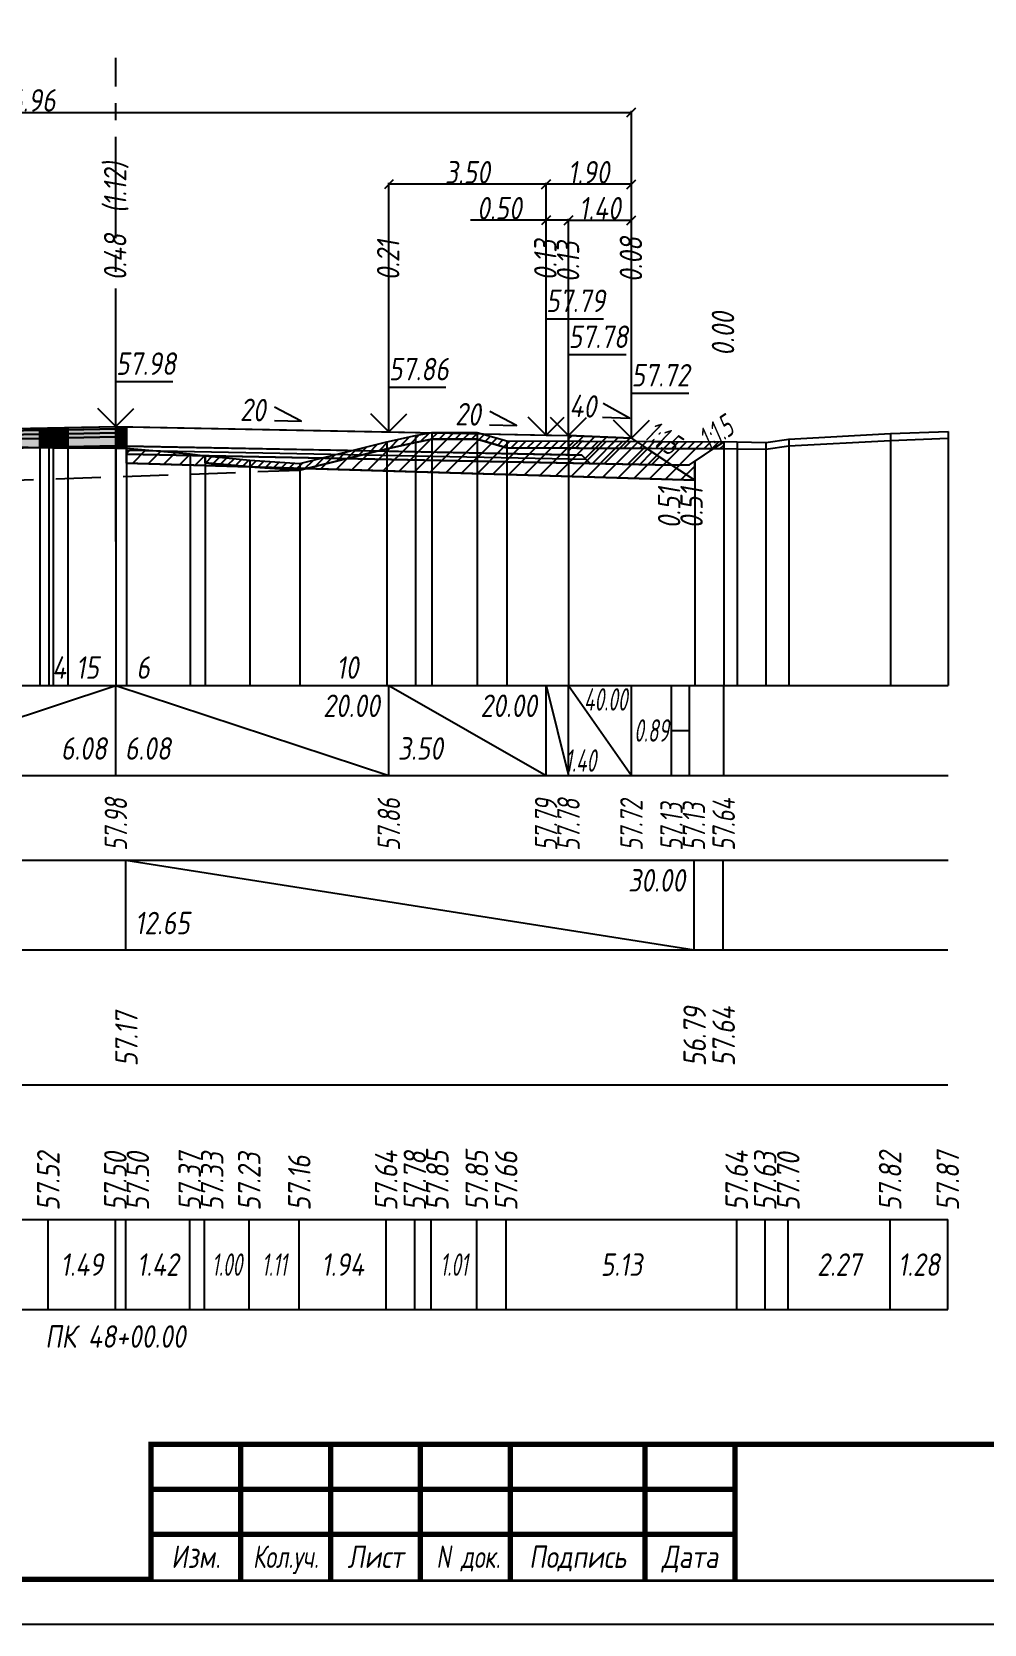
# Model space of a CAD drawing. Extents: x -717 to 1451, y -133302 to 233.
# Drawn here: x 186.7 to 292.7, y -75893.4 to -75716.3 of the extents above; entities that cross this region are included whole.
import ezdxf
from ezdxf.enums import TextEntityAlignment as Align

# ---------------------------------------------------------------- set-up
doc = ezdxf.new("R2010")
doc.units = 0
doc.linetypes.add('осевая2', pattern=[1.125, 0.75, -0.125, 0.125, -0.125])
doc.linetypes.add('штриховая', pattern=[0.75, 0.5, -0.25])
for name, color, linetype in [('Зарамочное оформление', 7, 'Continuous'), ('Интерполированный поперечник', 2, 'Continuous'), ('Код_510', 7, 'Continuous'), ('Код_514', 1, 'Continuous'), ('Код_516', 1, 'Continuous'), ('Контур_0', 7, 'Continuous'), ('Контур_2521', 7, 'Continuous'), ('Контур_2564', 7, 'Continuous'), ('Контур_2660', 7, 'Continuous'), ('Контур_2665', 7, 'Continuous'), ('Контур_400', 7, 'Continuous'), ('Контур_508', 7, 'Continuous'), ('Контур_512', 7, 'Continuous'), ('Контур_513', 7, 'Continuous'), ('Красный поперечник', 1, 'Continuous'), ('Объём_2501', 7, 'Continuous'), ('Объём_2564', 7, 'Continuous'), ('Объём_2650', 7, 'Continuous'), ('Объём_2660', 7, 'Continuous'), ('Объём_2661', 7, 'Continuous'), ('Объём_2662', 7, 'Continuous'), ('Объём_2663', 7, 'Continuous'), ('Объём_2664', 7, 'Continuous'), ('Объём_2665', 7, 'Continuous'), ('Объём_2666', 7, 'Continuous'), ('Объём_2753', 7, 'Continuous'), ('Ось', 1, 'осевая2'), ('Откосы', 7, 'Continuous'), ('Отметки покрытия', 7, 'Continuous'), ('Подписи поперечников', 7, 'Continuous'), ('Рабочие отметки', 7, 'Continuous'), ('Рабочие отметки доп.', 7, 'Continuous'), ('Слои выравнивания', 7, 'Continuous'), ('Таблица', 7, 'Continuous'), ('Уклоны проезжей части', 7, 'Continuous'), ('Черный поперечник', 3, 'Continuous')]:
    doc.layers.add(name, color=color, linetype=linetype)
for name, color, linetype, true_color in [('Контур_2540', 2, 'Continuous', 0xffff00), ('Контур_2560', 2, 'Continuous', 0xffff00), ('Контур_2561', 7, 'Continuous', 0xff8040), ('Контур_2562', 3, 'Continuous', 0x00ff00), ('Контур_2563', 7, 'Continuous', 0xff8000), ('Контур_2570', 7, 'Continuous', 0x80ff00), ('Контур_2725', 7, 'Continuous', 0x323232), ('Контур_2736', 4, 'Continuous', 0x00ffff), ('Контур_2760', 7, 'Continuous', 0x323232), ('Контур_2761', 7, 'Continuous', 0x323232), ('Контур_2762', 7, 'Continuous', 0x323232), ('Контур_2763', 7, 'Continuous', 0x323232), ('Контур_2764', 7, 'Continuous', 0x323232), ('Контур_2765', 7, 'Continuous', 0x323232), ('Контур_402', 7, 'Continuous', 0xff6464), ('Контур_703', 4, 'Continuous', 0x00ffff), ('Контур_707', 4, 'Continuous', 0x00ffff), ('Контур_720', 131, 'Continuous', 0xaaffff), ('Объём_2500', 7, 'Continuous', 0xc0c0c0), ('Объём_2520', 7, 'Continuous', 0x80ffff), ('Объём_2540', 2, 'Continuous', 0xffff00), ('Объём_2560', 2, 'Continuous', 0xffff00), ('Объём_2561', 7, 'Continuous', 0xff8040), ('Объём_2562', 3, 'Continuous', 0x00ff00), ('Объём_2563', 7, 'Continuous', 0xff8000), ('Объём_2570', 7, 'Continuous', 0x80ff00), ('Объём_2600', 7, 'Continuous', 0x808000), ('Объём_2746', 2, 'Continuous', 0xffff00)]:
    doc.layers.add(name, color=color, linetype=linetype, true_color=true_color)
doc.styles.get("Standard").update_dxf_attribs({"font": 'txt', "height": 2.5})
doc.styles.add('М', font='romand.shx', dxfattribs={"width": 0.8, "oblique": 10, "height": 2.5})
doc.dimstyles.get("Standard").update_dxf_attribs({"dimtxt": 0.18, "dimasz": 0.18, "dimexe": 0.18, "dimexo": 0.0625, "dimgap": 0.09, "dimtad": 0, "dimtih": 1, "dimtoh": 1, "dimdec": 4, "dimzin": 0, "dimdsep": 46, "dimtxsty": 'Standard', "dimcen": 0.09, "dimadec": 0, "dimazin": 0, "dimtfac": 1, "dimtdec": 4, "dimtofl": 0, "dimtmove": 0, "dimatfit": 3, "dimfxl": 1, "dimtolj": 1, "dimtzin": 0, "dimarcsym": 0})

# ---------------------------------------------------------------- blocks, each defined once
blk = doc.blocks.new('_Oblique')
at = {"color": 0, "linetype": 'ByBlock', "lineweight": -2}
blk.add_line((-0.5, -0.5), (0.5, 0.5), dxfattribs=at)
blk = doc.blocks.new('*D3108')
at = {"color": 0, "lineweight": -2, "transparency": 16777216}
for p, q in [((246.43, -75761.19), (246.43, -75737.06)), ((246.43, -75737.24), (253.43, -75737.24)), ((253.43, -75761.47), (253.43, -75737.06))]:
    blk.add_line(p, q, dxfattribs=at)
at = {"layer": 'Defpoints', "color": 0, "transparency": 16777216}
for p in [(253.43, -75737.24), (246.43, -75761.25), (253.43, -75761.53)]:
    blk.add_point(p, dxfattribs=at)
at = {"color": 0, "lineweight": -2, "transparency": 16777216, "rotation": 180}
blk.add_blockref('_Oblique', (246.43, -75737.24), dxfattribs=at)
at = {"color": 0, "lineweight": -2, "transparency": 16777216}
blk.add_blockref('_Oblique', (253.43, -75737.24), dxfattribs=at)
at = {"color": 0, "transparency": 16777216, "insert": (249.93, -75735.9), "char_height": 2.5, "width": 0.69, "attachment_point": 5, "style": 'М'}
blk.add_mtext('\\A1;1.40', dxfattribs=at)
blk = doc.blocks.new('*D3110')
at = {"color": 0, "lineweight": -2, "transparency": 16777216}
for p, q in [((243.93, -75737.24), (235.52, -75737.24)), ((243.93, -75761.14), (243.93, -75737.06)), ((246.43, -75737.24), (243.93, -75737.24)), ((246.43, -75761.19), (246.43, -75737.06))]:
    blk.add_line(p, q, dxfattribs=at)
at = {"layer": 'Defpoints', "color": 0, "transparency": 16777216}
for p in [(246.43, -75737.24), (243.93, -75761.2), (246.43, -75761.25)]:
    blk.add_point(p, dxfattribs=at)
at = {"color": 0, "lineweight": -2, "transparency": 16777216, "rotation": 180}
blk.add_blockref('_Oblique', (243.93, -75737.24), dxfattribs=at)
at = {"color": 0, "lineweight": -2, "transparency": 16777216}
blk.add_blockref('_Oblique', (246.43, -75737.24), dxfattribs=at)
at = {"color": 0, "transparency": 16777216, "insert": (238.74, -75735.9), "char_height": 2.5, "width": 0.72, "attachment_point": 5, "style": 'М'}
blk.add_mtext('\\A1;0.50', dxfattribs=at)
blk = doc.blocks.new('*D3112')
at = {"color": 0, "lineweight": -2, "transparency": 16777216}
for p, q in [((226.43, -75760.79), (226.43, -75733.06)), ((243.93, -75733.24), (226.43, -75733.24)), ((243.93, -75761.14), (243.93, -75733.06))]:
    blk.add_line(p, q, dxfattribs=at)
at = {"layer": 'Defpoints', "color": 0, "transparency": 16777216}
for p in [(226.43, -75733.24), (226.43, -75760.85), (243.93, -75761.2)]:
    blk.add_point(p, dxfattribs=at)
at = {"color": 0, "lineweight": -2, "transparency": 16777216, "rotation": 180}
blk.add_blockref('_Oblique', (226.43, -75733.24), dxfattribs=at)
at = {"color": 0, "lineweight": -2, "transparency": 16777216}
blk.add_blockref('_Oblique', (243.93, -75733.24), dxfattribs=at)
at = {"color": 0, "transparency": 16777216, "insert": (235.18, -75731.9), "char_height": 2.5, "width": 0.75, "attachment_point": 5, "style": 'М'}
blk.add_mtext('\\A1;3.50', dxfattribs=at)
blk = doc.blocks.new('*D3113')
at = {"color": 0, "lineweight": -2, "transparency": 16777216}
for p, q in [((243.93, -75761.14), (243.93, -75733.06)), ((253.43, -75733.24), (243.93, -75733.24)), ((253.43, -75761.47), (253.43, -75733.06))]:
    blk.add_line(p, q, dxfattribs=at)
at = {"layer": 'Defpoints', "color": 0, "transparency": 16777216}
for p in [(243.93, -75733.24), (243.93, -75761.2), (253.43, -75761.53)]:
    blk.add_point(p, dxfattribs=at)
at = {"color": 0, "lineweight": -2, "transparency": 16777216, "rotation": 180}
blk.add_blockref('_Oblique', (243.93, -75733.24), dxfattribs=at)
at = {"color": 0, "lineweight": -2, "transparency": 16777216}
blk.add_blockref('_Oblique', (253.43, -75733.24), dxfattribs=at)
at = {"color": 0, "transparency": 16777216, "insert": (248.68, -75731.9), "char_height": 2.5, "width": 0.69, "attachment_point": 5, "style": 'М'}
blk.add_mtext('\\A1;1.90', dxfattribs=at)
blk = doc.blocks.new('*D3115')
at = {"color": 0, "lineweight": -2, "transparency": 16777216}
for p, q in [((118.65, -75761.87), (118.65, -75725.06)), ((118.65, -75725.24), (253.43, -75725.24)), ((253.43, -75761.47), (253.43, -75725.06))]:
    blk.add_line(p, q, dxfattribs=at)
at = {"layer": 'Defpoints', "color": 0, "transparency": 16777216}
for p in [(253.43, -75725.24), (253.43, -75761.53), (118.65, -75761.93)]:
    blk.add_point(p, dxfattribs=at)
at = {"color": 0, "lineweight": -2, "transparency": 16777216, "rotation": 180}
blk.add_blockref('_Oblique', (118.65, -75725.24), dxfattribs=at)
at = {"color": 0, "lineweight": -2, "transparency": 16777216}
blk.add_blockref('_Oblique', (253.43, -75725.24), dxfattribs=at)
at = {"color": 0, "transparency": 16777216, "insert": (186.04, -75723.9), "char_height": 2.5, "width": 0.96, "attachment_point": 5, "style": 'М'}
blk.add_mtext('\\A1;26.96', dxfattribs=at)
blk = doc.blocks.new('Штамп')
at = {"linetype": 'Continuous'}
blk.add_wipeout([(199.95, -411.25), (384.95, -411.25), (384.95, -426.25), (199.95, -426.25)], dxfattribs=at).dxf.layer = 'Зарамочное оформление'
at = {"layer": 'Зарамочное оформление', "linetype": 'Continuous', "lineweight": -3, "const_width": 0.6, "flags": 128}
for points in [[(199.95, -426.25), (199.95, -411.25), (384.95, -411.25)], [(209.95, -411.25), (209.95, -426.25)], [(219.95, -411.25), (219.95, -426.25)], [(229.95, -411.25), (229.95, -426.25)], [(239.95, -411.25), (239.95, -426.25)], [(254.95, -411.25), (254.95, -426.25)], [(264.95, -411.25), (264.95, -426.25)], [(199.95, -416.25), (264.95, -416.25)], [(199.95, -421.25), (264.95, -421.25)]]:
    blk.add_lwpolyline(points, dxfattribs=at)
at = {"layer": 'Зарамочное оформление', "linetype": 'Continuous', "style": 'М', "oblique": 10}
for s, width, p in [('Изм.', 0.8, (204.95, -423.75)), ('Кол.уч.', 0.7, (214.95, -423.75)), ('Лист', 0.8, (224.95, -423.75)), ('N док.', 0.7, (235.28, -423.75)), ('Подпись', 0.8, (247.45, -423.75)), ('Дата', 0.8, (259.95, -423.75))]:
    blk.add_text(s, height=2.5, dxfattribs=dict(at, width=width)).set_placement(p, align=Align.MIDDLE_CENTER)
blk = doc.blocks.new('шифр')
blk.add_blockref('Штамп', (0, -75522))

msp = doc.modelspace()

# ---------------------------------------------------------------- hatches: boundary and pattern name
at = {"transparency": 33554681}
h = msp.add_hatch(dxfattribs=at)
h.set_pattern_fill('ANGLE', color=256)
h.set_pattern_definition([(0, (0, 0), (0, 6.985), [5.08, -1.905]), (90, (0, 0), (-6.985, 4e-16), [5.08, -1.905])])
h.paths.add_polyline_path([(217.21, -75764.866), (216.516, -75765.037), (210.95, -75764.674)])
at = {"layer": 'Объём_2563'}
h = msp.add_hatch(dxfattribs=at)
h.set_pattern_fill('ANSI31', color=256, scale=0.3)
h.paths.add_polyline_path([(247.932, -75763.369), (246.432, -75763.339), (246.432, -75761.189), (253.432, -75761.469), (257.932, -75764.469), (248.851, -75764.287)])
at = {"layer": 'Объём_2570'}
h = msp.add_hatch(dxfattribs=at)
h.set_pattern_fill('ANSI31', color=256, scale=0.2)
h.paths.add_polyline_path([(263.706, -75762.649), (239.548, -75762.543), (236.271, -75761.6), (231.206, -75761.584), (229.381, -75761.949), (226.192, -75762.652), (216.516, -75765.037), (210.95, -75764.674), (205.972, -75764.206), (205.972, -75763.456), (210.95, -75763.924), (216.516, -75764.287), (226.192, -75761.902), (229.381, -75761.199), (231.206, -75760.834), (236.271, -75760.85), (239.548, -75761.793), (263.706, -75761.899)])
at = {"layer": 'Объём_2600'}
h = msp.add_hatch(dxfattribs=at)
h.set_pattern_fill('ANSI31', color=6, scale=0.4)
h.paths.add_polyline_path([(260.475, -75764.053), (260.475, -75766.164), (217.211, -75764.865), (226.192, -75762.652), (229.381, -75761.949), (231.206, -75761.584), (236.271, -75761.6), (239.548, -75762.543), (262.589, -75762.644)])
h = msp.add_hatch(dxfattribs=at)
h.set_pattern_fill('ANSI31', color=6, scale=0.4)
h.paths.add_polyline_path([(197.218, -75764.266), (197.218, -75762.603), (204.321, -75763.226), (205.972, -75763.456), (205.972, -75764.206), (210.95, -75764.674)])
h = msp.add_hatch(dxfattribs=at)
h.set_pattern_fill('HONEY', color=5, scale=0.3)
h.paths.add_polyline_path([(262.589, -75762.644), (263.706, -75761.899), (263.706, -75762.649)])
h = msp.add_hatch(dxfattribs=at)
h.set_pattern_fill('HONEY', color=5, scale=0.3)
h.paths.add_polyline_path([(217.21, -75764.866), (216.516, -75765.037), (210.95, -75764.674)])
at = {"layer": 'Слои выравнивания'}
for color, points in [(2, [(136.969, -75761.362), (148.154, -75761.139), (165.501, -75760.792), (165.654, -75760.789), (187.572, -75760.35), (187.572, -75760.6), (165.654, -75761.039), (165.501, -75761.042), (148.154, -75761.389), (136.969, -75761.612)]), (3, [(136.969, -75761.612), (148.154, -75761.389), (165.501, -75761.042), (165.654, -75761.039), (187.572, -75760.6), (187.572, -75761.05), (165.654, -75761.489), (165.501, -75761.492), (148.154, -75761.839), (136.969, -75762.062)]), (4, [(136.969, -75762.062), (148.154, -75761.839), (165.501, -75761.492), (165.654, -75761.489), (187.572, -75761.05), (187.572, -75761.5), (165.654, -75761.939), (165.501, -75761.942), (148.154, -75762.289), (136.969, -75762.512)]), (5, [(136.969, -75762.512), (148.154, -75762.289), (165.501, -75761.942), (165.654, -75761.939), (187.572, -75761.5), (187.572, -75762.5), (165.654, -75762.939), (165.501, -75762.942), (148.154, -75763.289), (136.969, -75763.512)]), (2, [(187.572, -75760.35), (188.573, -75760.33), (189.047, -75760.321), (189.047, -75760.571), (188.573, -75760.58), (187.572, -75760.6)]), (3, [(187.572, -75760.6), (188.573, -75760.58), (189.047, -75760.571), (189.047, -75761.021), (188.573, -75761.03), (187.572, -75761.05)]), (4, [(187.572, -75761.05), (188.573, -75761.03), (189.047, -75761.021), (189.047, -75761.471), (188.573, -75761.48), (187.572, -75761.5)]), (5, [(187.572, -75761.5), (188.573, -75761.48), (189.047, -75761.471), (189.047, -75762.471), (188.573, -75762.48), (187.572, -75762.5)]), (2, [(189.047, -75760.321), (190.711, -75760.287), (190.711, -75760.537), (189.047, -75760.571)]), (3, [(189.047, -75760.571), (190.711, -75760.537), (190.711, -75760.987), (189.047, -75761.021)]), (4, [(189.047, -75761.021), (190.711, -75760.987), (190.711, -75761.437), (189.047, -75761.471)]), (5, [(189.047, -75761.471), (190.711, -75761.437), (190.711, -75762.437), (189.047, -75762.471)]), (2, [(190.711, -75760.287), (196.043, -75760.181), (196.043, -75760.431), (190.711, -75760.537)]), (3, [(190.711, -75760.537), (196.043, -75760.431), (196.043, -75760.881), (190.711, -75760.987)]), (4, [(190.711, -75760.987), (196.043, -75760.881), (196.043, -75761.331), (190.711, -75761.437)]), (5, [(190.711, -75761.437), (196.043, -75761.331), (196.043, -75762.331), (190.711, -75762.437)]), (2, [(196.043, -75760.181), (197.218, -75760.204), (197.218, -75760.454), (196.043, -75760.431)]), (3, [(196.043, -75760.431), (197.218, -75760.454), (197.218, -75760.904), (196.043, -75760.881)]), (4, [(196.043, -75760.881), (197.218, -75760.904), (197.218, -75761.354), (196.043, -75761.331)]), (5, [(196.043, -75761.331), (197.218, -75761.354), (197.218, -75762.354), (196.043, -75762.331)]), (7, [(187.572, -75762.5), (188.573, -75762.48), (189.047, -75762.471), (189.047, -75762.521), (188.573, -75762.53), (187.572, -75762.55)]), (7, [(189.047, -75762.471), (190.711, -75762.437), (190.711, -75762.487), (189.047, -75762.521)]), (6, [(189.047, -75762.521), (190.711, -75762.487), (190.711, -75762.537), (189.047, -75762.571)]), (7, [(190.711, -75762.437), (196.043, -75762.331), (196.043, -75762.381), (190.711, -75762.487)]), (6, [(190.711, -75762.487), (196.043, -75762.381), (196.043, -75762.591), (190.711, -75762.537)]), (7, [(196.043, -75762.331), (197.218, -75762.354), (197.218, -75762.404), (196.043, -75762.381)]), (6, [(196.043, -75762.381), (197.218, -75762.404), (197.218, -75762.603), (196.043, -75762.591)])]:
    msp.add_hatch(color=color, dxfattribs=at).paths.add_polyline_path(points)

# ---------------------------------------------------------------- linework, layer by layer
at = {"flags": 128}
msp.add_lwpolyline([(-30.054, -75893.421), (389.946, -75893.421), (389.946, -75596.421), (-30.054, -75596.421)], close=True, dxfattribs=at)
at = {"const_width": 0.6, "flags": 128}
msp.add_lwpolyline([(-10.054, -75888.421), (384.946, -75888.421), (384.946, -75601.421), (-10.054, -75601.421)], close=True, dxfattribs=at)
at = {"layer": 'Код_510'}
for p, q in [((188.519, -75858.421), (188.519, -75848.421)), ((195.989, -75858.421), (195.989, -75848.421)), ((197.164, -75858.421), (197.164, -75848.421)), ((204.267, -75858.421), (204.267, -75848.421)), ((205.918, -75858.421), (205.918, -75848.421)), ((210.896, -75858.421), (210.896, -75848.421)), ((216.462, -75858.421), (216.462, -75848.421)), ((226.137, -75858.421), (226.137, -75848.421)), ((229.326, -75858.421), (229.326, -75848.421)), ((231.151, -75858.421), (231.151, -75848.421)), ((236.217, -75858.421), (236.217, -75848.421)), ((239.494, -75858.421), (239.494, -75848.421)), ((265.152, -75858.421), (265.152, -75848.421)), ((268.328, -75858.421), (268.328, -75848.421)), ((270.896, -75858.421), (270.896, -75848.421)), ((282.228, -75858.421), (282.228, -75848.421)), ((288.652, -75858.421), (288.652, -75848.421))]:
    msp.add_line(p, q, dxfattribs=at)
at = {"layer": 'Код_514'}
for p, q in [((165.654, -75799), (196.043, -75789)), ((196.043, -75799), (196.043, -75789)), ((196.043, -75789), (226.432, -75799)), ((226.432, -75799), (226.432, -75789)), ((226.432, -75789), (243.932, -75799)), ((243.932, -75799), (243.932, -75789)), ((243.932, -75789), (246.432, -75799)), ((246.432, -75799), (246.432, -75789)), ((246.432, -75789), (253.432, -75799)), ((253.432, -75799), (253.432, -75789)), ((257.892, -75799), (257.892, -75789)), ((259.892, -75799), (259.892, -75789)), ((263.706, -75799), (263.706, -75789)), ((257.892, -75794), (259.892, -75794))]:
    msp.add_line(p, q, dxfattribs=at)
at = {"layer": 'Код_516'}
for p, q in [((197.164, -75818.421), (197.164, -75808.421)), ((197.164, -75808.421), (260.421, -75818.421)), ((260.421, -75818.421), (260.421, -75808.421)), ((260.421, -75818.421), (260.421, -75808.421)), ((263.652, -75818.421), (263.652, -75808.421))]:
    msp.add_line(p, q, dxfattribs=at)
at = {"layer": 'Контур_0', "color": 18, "true_color": 0x000000, "flags": 128}
for points in [[(197.218, -75760.204), (246.432, -75761.189), (246.432, -75763.339), (197.218, -75762.354), (197.218, -75760.204), (197.218, -75760.204)], [(226.432, -75762.939), (247.932, -75763.369), (248.851, -75764.287), (197.218, -75763.254), (197.218, -75762.354), (226.432, -75762.939), (226.432, -75762.939)], [(246.432, -75763.339), (247.932, -75763.369), (248.851, -75764.287), (257.932, -75764.469)]]:
    msp.add_lwpolyline(points, dxfattribs=at)
at = {"layer": 'Контур_2521', "color": 18, "true_color": 0x000000, "flags": 128}
msp.add_lwpolyline([(197.218, -75762.804), (248.392, -75763.828)], dxfattribs=at)
at = {"layer": 'Контур_2540', "flags": 128}
msp.add_lwpolyline([(197.218, -75763.254), (257.932, -75764.469), (260.475, -75766.164), (197.218, -75764.266), (197.218, -75763.254), (197.218, -75763.254)], dxfattribs=at)
at = {"layer": 'Контур_2560', "flags": 128}
msp.add_lwpolyline([(246.432, -75761.189), (253.432, -75761.469), (253.432, -75761.469), (253.432, -75761.469)], dxfattribs=at)
at = {"layer": 'Контур_2561', "flags": 128}
msp.add_lwpolyline([(246.432, -75761.189), (246.432, -75761.189), (253.432, -75761.469), (253.432, -75761.469), (246.432, -75761.189)], dxfattribs=at)
at = {"layer": 'Контур_2562', "flags": 128}
msp.add_lwpolyline([(253.432, -75761.469), (253.432, -75761.469), (253.432, -75761.469), (253.432, -75761.469), (253.432, -75761.469)], dxfattribs=at)
at = {"layer": 'Контур_2563', "flags": 128}
msp.add_lwpolyline([(247.932, -75763.369), (246.432, -75763.339), (246.432, -75761.189), (253.432, -75761.469), (257.932, -75764.469), (248.851, -75764.287), (247.932, -75763.369), (247.932, -75763.369)], dxfattribs=at)
at = {"layer": 'Контур_2564', "flags": 128}
msp.add_lwpolyline([(246.432, -75761.189), (253.432, -75761.469)], dxfattribs=at)
at = {"layer": 'Контур_2570', "flags": 128}
msp.add_lwpolyline([(107.163, -75764.635), (111.875, -75764.329), (114.605, -75764.434), (127.875, -75763.945), (165.501, -75762.154), (188.573, -75762.516), (196.043, -75762.591), (197.218, -75762.603), (204.321, -75763.226), (205.972, -75763.456), (205.972, -75764.206), (210.95, -75764.674), (216.516, -75765.037), (226.192, -75762.652), (229.381, -75761.949), (231.206, -75761.584), (236.271, -75761.6), (239.548, -75762.543), (265.207, -75762.655), (268.383, -75762.708), (270.95, -75762.325), (282.283, -75761.727), (288.706, -75761.477)], dxfattribs=at)
at = {"layer": 'Контур_2660', "flags": 128}
msp.add_lwpolyline([(197.218, -75764.266), (260.475, -75766.164)], dxfattribs=at)
at = {"layer": 'Контур_2665', "flags": 128}
msp.add_lwpolyline([(253.432, -75761.469), (253.432, -75761.469)], dxfattribs=at)
at = {"layer": 'Контур_2725', "flags": 128}
msp.add_lwpolyline([(125.654, -75764.027), (127.875, -75763.945), (128.154, -75763.932), (133.348, -75763.685), (135.158, -75763.648), (135.158, -75763.598), (136.969, -75763.562), (136.969, -75763.512), (148.154, -75763.289), (165.501, -75762.942), (165.654, -75762.939), (187.572, -75762.5), (187.572, -75762.55), (188.573, -75762.53), (189.047, -75762.521), (189.047, -75762.571), (190.711, -75762.537), (196.043, -75762.591), (197.218, -75762.603)], dxfattribs=at)
at = {"layer": 'Контур_2736', "flags": 128}
msp.add_lwpolyline([(253.432, -75761.469), (253.432, -75761.469)], dxfattribs=at)
at = {"layer": 'Контур_2760', "flags": 128}
msp.add_lwpolyline([(125.654, -75761.589), (127.875, -75761.544), (128.154, -75761.539), (133.348, -75761.435), (135.158, -75761.398), (136.969, -75761.362), (148.154, -75761.139), (165.501, -75760.792), (165.654, -75760.789), (187.572, -75760.35), (188.573, -75760.33), (189.047, -75760.321), (190.711, -75760.287), (196.043, -75760.181), (197.218, -75760.204)], dxfattribs=at)
at = {"layer": 'Контур_2761', "flags": 128}
msp.add_lwpolyline([(125.654, -75761.839), (127.875, -75761.794), (128.154, -75761.789), (133.348, -75761.685), (135.158, -75761.648), (136.969, -75761.612), (148.154, -75761.389), (165.501, -75761.042), (165.654, -75761.039), (187.572, -75760.6), (188.573, -75760.58), (189.047, -75760.571), (190.711, -75760.537), (196.043, -75760.431), (197.218, -75760.454)], dxfattribs=at)
at = {"layer": 'Контур_2762', "flags": 128}
msp.add_lwpolyline([(125.654, -75762.289), (127.875, -75762.244), (128.154, -75762.239), (133.348, -75762.135), (135.158, -75762.098), (136.969, -75762.062), (148.154, -75761.839), (165.501, -75761.492), (165.654, -75761.489), (187.572, -75761.05), (188.573, -75761.03), (189.047, -75761.021), (190.711, -75760.987), (196.043, -75760.881), (197.218, -75760.904)], dxfattribs=at)
at = {"layer": 'Контур_2763', "flags": 128}
msp.add_lwpolyline([(125.654, -75762.739), (127.875, -75762.694), (128.154, -75762.689), (133.348, -75762.585), (135.158, -75762.548), (136.969, -75762.512), (148.154, -75762.289), (165.501, -75761.942), (165.654, -75761.939), (187.572, -75761.5), (188.573, -75761.48), (189.047, -75761.471), (190.711, -75761.437), (196.043, -75761.331), (197.218, -75761.354)], dxfattribs=at)
at = {"layer": 'Контур_2764', "flags": 128}
msp.add_lwpolyline([(187.572, -75762.5), (188.573, -75762.48), (189.047, -75762.471), (190.711, -75762.437), (196.043, -75762.331), (197.218, -75762.354)], dxfattribs=at)
at = {"layer": 'Контур_2765', "flags": 128}
msp.add_lwpolyline([(189.047, -75762.521), (190.711, -75762.487), (196.043, -75762.381), (197.218, -75762.404)], dxfattribs=at)
at = {"layer": 'Контур_400', "flags": 128}
for points in [[(125.654, -75761.589), (128.154, -75761.539), (128.154, -75761.539), (148.154, -75761.139), (148.154, -75761.139), (148.154, -75761.139), (148.154, -75761.139), (165.654, -75760.789), (196.043, -75760.181)], [(196.043, -75760.181), (226.432, -75760.789), (243.932, -75761.139), (243.932, -75761.139), (243.932, -75761.139), (243.932, -75761.139), (243.932, -75761.139), (243.932, -75761.139), (246.432, -75761.189)]]:
    msp.add_lwpolyline(points, dxfattribs=at)
at = {"layer": 'Контур_402', "flags": 128}
msp.add_lwpolyline([(111.298, -75766.773), (125.654, -75766.342), (125.654, -75764.027), (127.875, -75763.945), (133.348, -75763.685), (135.158, -75763.648), (135.158, -75763.598), (136.969, -75763.562), (136.969, -75763.512), (187.572, -75762.5), (187.572, -75762.55), (189.047, -75762.521), (189.047, -75762.571), (190.711, -75762.537), (196.043, -75762.591), (197.218, -75762.603), (197.218, -75764.266), (260.475, -75766.164)], dxfattribs=at)
at = {"layer": 'Контур_508', "flags": 128}
msp.add_lwpolyline([(108.116, -75768.894), (111.298, -75766.773), (125.654, -75766.342), (125.654, -75764.027), (127.875, -75763.945), (133.348, -75763.685), (135.158, -75763.648), (135.158, -75763.598), (136.969, -75763.562), (136.969, -75763.512), (187.572, -75762.5), (187.572, -75762.55), (189.047, -75762.521), (189.047, -75762.571), (190.711, -75762.537), (196.043, -75762.591), (197.218, -75762.603), (197.218, -75764.266), (260.475, -75766.164), (260.475, -75764.053), (263.706, -75761.899)], dxfattribs=at)
at = {"layer": 'Контур_512', "flags": 128}
msp.add_lwpolyline([(197.218, -75764.266), (260.475, -75766.164), (260.475, -75764.053), (263.706, -75761.899)], dxfattribs=at)
at = {"layer": 'Контур_513', "flags": 128}
msp.add_lwpolyline([(108.116, -75768.894), (111.298, -75766.773), (125.654, -75766.342), (125.654, -75764.027), (127.875, -75763.945), (133.348, -75763.685), (135.158, -75763.648), (135.158, -75763.598), (136.969, -75763.562), (136.969, -75763.512), (187.572, -75762.5), (187.572, -75762.55), (189.047, -75762.521), (189.047, -75762.571), (190.711, -75762.537), (196.043, -75762.591), (197.218, -75762.603), (197.218, -75764.266), (260.475, -75766.164), (260.475, -75764.053), (263.706, -75761.899)], dxfattribs=at)
at = {"layer": 'Контур_703', "flags": 128}
for points in [[(253.432, -75761.469), (253.432, -75761.469)], [(253.432, -75761.469), (257.892, -75764.441)], [(253.432, -75761.469), (257.892, -75764.441)]]:
    msp.add_lwpolyline(points, dxfattribs=at)
at = {"layer": 'Контур_707', "flags": 128}
msp.add_lwpolyline([(259.892, -75764.441), (263.706, -75761.899)], dxfattribs=at)
msp.add_lwpolyline([(259.892, -75764.441), (263.706, -75761.899)], dxfattribs=at)
at = {"layer": 'Контур_720', "flags": 128}
msp.add_lwpolyline([(257.892, -75764.441), (259.892, -75764.441)], dxfattribs=at)
at = {"layer": 'Красный поперечник'}
for p, q in [((165.654, -75760.789), (196.043, -75760.181)), ((196.043, -75760.181), (226.432, -75760.789)), ((226.432, -75760.789), (243.932, -75761.139)), ((243.932, -75761.139), (246.432, -75761.189)), ((246.432, -75761.189), (253.432, -75761.469)), ((253.432, -75761.469), (257.892, -75764.441)), ((259.892, -75764.441), (263.706, -75761.899)), ((263.706, -75761.899), (263.706, -75789)), ((197.218, -75764.266), (197.218, -75789)), ((257.892, -75764.441), (259.892, -75764.441)), ((260.475, -75764.053), (260.475, -75789)), ((260.475, -75766.164), (260.475, -75789))]:
    msp.add_line(p, q, dxfattribs=at)
at = {"layer": 'Объём_2500', "color": 18, "true_color": 0x000000, "flags": 128}
msp.add_lwpolyline([(197.218, -75760.204), (246.432, -75761.189), (246.432, -75763.339), (197.218, -75762.354), (197.218, -75760.204), (197.218, -75760.204)], dxfattribs=at)
at = {"layer": 'Объём_2501', "flags": 128}
for points in [[(125.654, -75761.589), (128.154, -75761.539), (128.154, -75761.539), (148.154, -75761.139), (148.154, -75761.139), (148.154, -75761.139), (148.154, -75761.139), (165.654, -75760.789), (196.043, -75760.181)], [(196.043, -75760.181), (226.432, -75760.789), (243.932, -75761.139), (243.932, -75761.139), (243.932, -75761.139), (243.932, -75761.139), (243.932, -75761.139), (243.932, -75761.139), (246.432, -75761.189)]]:
    msp.add_lwpolyline(points, dxfattribs=at)
at = {"layer": 'Объём_2520', "color": 250, "flags": 128}
msp.add_lwpolyline([(226.432, -75762.939), (247.932, -75763.369), (248.851, -75764.287), (197.218, -75763.254), (197.218, -75762.354), (226.432, -75762.939), (226.432, -75762.939)], dxfattribs=at)
at = {"layer": 'Объём_2540', "flags": 128}
msp.add_lwpolyline([(197.218, -75763.254), (257.932, -75764.469), (260.475, -75766.164), (197.218, -75764.266), (197.218, -75763.254), (197.218, -75763.254)], dxfattribs=at)
at = {"layer": 'Объём_2560', "flags": 128}
msp.add_lwpolyline([(246.432, -75761.189), (253.432, -75761.469), (253.432, -75761.469), (253.432, -75761.469)], dxfattribs=at)
at = {"layer": 'Объём_2561', "flags": 128}
msp.add_lwpolyline([(246.432, -75761.189), (246.432, -75761.189), (253.432, -75761.469), (253.432, -75761.469), (246.432, -75761.189)], dxfattribs=at)
at = {"layer": 'Объём_2562', "flags": 128}
msp.add_lwpolyline([(253.432, -75761.469), (253.432, -75761.469), (253.432, -75761.469), (253.432, -75761.469), (253.432, -75761.469)], dxfattribs=at)
at = {"layer": 'Объём_2563', "color": 250, "flags": 128}
msp.add_lwpolyline([(247.932, -75763.369), (246.432, -75763.339), (246.432, -75761.189), (253.432, -75761.469), (257.932, -75764.469), (248.851, -75764.287), (247.932, -75763.369), (247.932, -75763.369)], dxfattribs=at)
at = {"layer": 'Объём_2564', "flags": 128}
msp.add_lwpolyline([(246.432, -75761.189), (253.432, -75761.469)], dxfattribs=at)
at = {"layer": 'Объём_2570', "flags": 128}
msp.add_lwpolyline([(263.706, -75762.649), (239.548, -75762.543), (236.271, -75761.6), (231.206, -75761.584), (229.381, -75761.949), (226.192, -75762.652), (216.516, -75765.037), (210.95, -75764.674), (205.972, -75764.206), (205.972, -75763.456), (210.95, -75763.924), (216.516, -75764.287), (226.192, -75761.902), (229.381, -75761.199), (231.206, -75760.834), (236.271, -75760.85), (239.548, -75761.793), (263.706, -75761.899), (263.706, -75762.649), (263.706, -75762.649)], dxfattribs=at)
at = {"layer": 'Объём_2600', "color": 5, "flags": 128}
for points in [[(262.589, -75762.644), (263.706, -75761.899), (263.706, -75762.649), (262.589, -75762.644), (262.589, -75762.644)], [(217.21, -75764.866), (216.516, -75765.037), (210.95, -75764.674), (217.21, -75764.866), (217.21, -75764.866)]]:
    msp.add_lwpolyline(points, dxfattribs=at)
at = {"layer": 'Объём_2650', "color": 6, "flags": 128}
for points in [[(260.475, -75764.053), (260.475, -75766.164), (217.211, -75764.865), (226.192, -75762.652), (229.381, -75761.949), (231.206, -75761.584), (236.271, -75761.6), (239.548, -75762.543), (262.589, -75762.644), (260.475, -75764.053), (260.475, -75764.053)], [(197.218, -75764.266), (197.218, -75762.603), (204.321, -75763.226), (205.972, -75763.456), (205.972, -75764.206), (210.95, -75764.674), (197.218, -75764.266), (197.218, -75764.266)]]:
    msp.add_lwpolyline(points, dxfattribs=at)
at = {"layer": 'Объём_2660', "flags": 128}
msp.add_lwpolyline([(197.218, -75764.266), (260.475, -75766.164)], dxfattribs=at)
at = {"layer": 'Объём_2661', "flags": 128}
msp.add_lwpolyline([(253.432, -75761.469), (257.892, -75764.441)], dxfattribs=at)
at = {"layer": 'Объём_2662', "flags": 128}
msp.add_lwpolyline([(259.892, -75764.441), (263.706, -75761.899)], dxfattribs=at)
at = {"layer": 'Объём_2663', "flags": 128}
msp.add_lwpolyline([(257.892, -75764.441), (259.892, -75764.441)], dxfattribs=at)
at = {"layer": 'Объём_2664', "flags": 128}
msp.add_lwpolyline([(257.892, -75764.441), (259.892, -75764.441)], dxfattribs=at)
at = {"layer": 'Объём_2665', "flags": 128}
msp.add_lwpolyline([(253.432, -75761.469), (253.432, -75761.469)], dxfattribs=at)
at = {"layer": 'Объём_2666', "flags": 128}
msp.add_lwpolyline([(253.432, -75761.469), (253.432, -75761.469)], dxfattribs=at)
at = {"layer": 'Объём_2746', "flags": 128}
for points in [[(257.892, -75764.441), (259.892, -75764.441), (260.475, -75764.053), (260.475, -75766.164), (217.21, -75764.866), (226.192, -75762.652), (229.381, -75761.949), (231.206, -75761.584), (236.271, -75761.6), (239.548, -75762.543), (255.146, -75762.611), (257.892, -75764.441), (257.892, -75764.441)], [(204.321, -75763.226), (205.972, -75763.456), (205.972, -75764.206), (210.95, -75764.674), (197.218, -75764.266), (197.218, -75762.603), (204.321, -75763.226), (204.321, -75763.226)]]:
    msp.add_lwpolyline(points, dxfattribs=at)
at = {"layer": 'Объём_2753', "flags": 128}
msp.add_lwpolyline([(197.218, -75760.204), (197.218, -75760.204)], dxfattribs=at)
at = {"layer": 'Ось', "ltscale": 15}
msp.add_line((196.043, -75772.971), (196.043, -75719.152), dxfattribs=at)
at = {"layer": 'Отметки покрытия', "color": 1}
for p, q in [((243.932, -75761.139), (243.932, -75748.189)), ((243.932, -75748.189), (250.332, -75748.189)), ((246.432, -75761.189), (246.432, -75752.189)), ((246.432, -75752.189), (252.832, -75752.189)), ((196.043, -75760.181), (196.043, -75755.181)), ((196.043, -75755.181), (202.393, -75755.181)), ((226.432, -75760.789), (226.432, -75755.789)), ((226.432, -75755.789), (232.782, -75755.789)), ((253.432, -75761.469), (253.432, -75756.469)), ((253.432, -75756.469), (259.832, -75756.469)), ((196.043, -75760.181), (194.043, -75758.181)), ((196.043, -75760.181), (198.043, -75758.181)), ((226.432, -75760.789), (224.432, -75758.789)), ((226.432, -75760.789), (228.432, -75758.789)), ((243.932, -75761.139), (241.932, -75759.139)), ((243.932, -75761.139), (245.932, -75759.139)), ((246.432, -75761.189), (244.432, -75759.189)), ((246.432, -75761.189), (248.432, -75759.189)), ((253.432, -75761.469), (251.432, -75759.469)), ((253.432, -75761.469), (255.432, -75759.469))]:
    msp.add_line(p, q, dxfattribs=at)
at = {"layer": 'Слои выравнивания'}
for p, q in [((187.572, -75760.35), (187.572, -75789)), ((187.572, -75760.35), (187.572, -75789)), ((189.047, -75760.321), (189.047, -75789)), ((189.047, -75760.321), (189.047, -75789)), ((190.711, -75760.287), (190.711, -75789)), ((196.043, -75760.181), (196.043, -75789)), ((197.218, -75760.204), (197.218, -75789)), ((246.432, -75761.189), (246.432, -75789))]:
    msp.add_line(p, q, dxfattribs=at)
at = {"layer": 'Слои выравнивания', "color": 2, "flags": 128}
for points in [[(136.969, -75761.362), (148.154, -75761.139), (165.501, -75760.792), (165.654, -75760.789), (187.572, -75760.35), (187.572, -75760.6), (165.654, -75761.039), (165.501, -75761.042), (148.154, -75761.389), (136.969, -75761.612)], [(187.572, -75760.35), (188.573, -75760.33), (189.047, -75760.321), (189.047, -75760.571), (188.573, -75760.58), (187.572, -75760.6)], [(187.572, -75760.35), (187.572, -75760.6)], [(189.047, -75760.321), (190.711, -75760.287), (190.711, -75760.537), (189.047, -75760.571)], [(189.047, -75760.321), (189.047, -75760.571)], [(190.711, -75760.287), (196.043, -75760.181), (196.043, -75760.431), (190.711, -75760.537)], [(196.043, -75760.181), (197.218, -75760.204), (197.218, -75760.454), (196.043, -75760.431)]]:
    msp.add_lwpolyline(points, close=True, dxfattribs=at)
at = {"layer": 'Слои выравнивания', "color": 3, "flags": 128}
for points in [[(136.969, -75761.612), (148.154, -75761.389), (165.501, -75761.042), (165.654, -75761.039), (187.572, -75760.6), (187.572, -75761.05), (165.654, -75761.489), (165.501, -75761.492), (148.154, -75761.839), (136.969, -75762.062)], [(187.572, -75760.6), (188.573, -75760.58), (189.047, -75760.571), (189.047, -75761.021), (188.573, -75761.03), (187.572, -75761.05)], [(187.572, -75760.6), (187.572, -75761.05)], [(189.047, -75760.571), (190.711, -75760.537), (190.711, -75760.987), (189.047, -75761.021)], [(189.047, -75760.571), (189.047, -75761.021)], [(190.711, -75760.537), (196.043, -75760.431), (196.043, -75760.881), (190.711, -75760.987)], [(196.043, -75760.431), (197.218, -75760.454), (197.218, -75760.904), (196.043, -75760.881)]]:
    msp.add_lwpolyline(points, close=True, dxfattribs=at)
at = {"layer": 'Слои выравнивания', "color": 4, "flags": 128}
for points in [[(136.969, -75762.062), (148.154, -75761.839), (165.501, -75761.492), (165.654, -75761.489), (187.572, -75761.05), (187.572, -75761.5), (165.654, -75761.939), (165.501, -75761.942), (148.154, -75762.289), (136.969, -75762.512)], [(187.572, -75761.05), (188.573, -75761.03), (189.047, -75761.021), (189.047, -75761.471), (188.573, -75761.48), (187.572, -75761.5)], [(187.572, -75761.05), (187.572, -75761.5)], [(189.047, -75761.021), (190.711, -75760.987), (190.711, -75761.437), (189.047, -75761.471)], [(189.047, -75761.021), (189.047, -75761.471)], [(190.711, -75760.987), (196.043, -75760.881), (196.043, -75761.331), (190.711, -75761.437)], [(196.043, -75760.881), (197.218, -75760.904), (197.218, -75761.354), (196.043, -75761.331)]]:
    msp.add_lwpolyline(points, close=True, dxfattribs=at)
at = {"layer": 'Слои выравнивания', "color": 5, "flags": 128}
for points in [[(136.969, -75762.512), (148.154, -75762.289), (165.501, -75761.942), (165.654, -75761.939), (187.572, -75761.5), (187.572, -75762.5), (165.654, -75762.939), (165.501, -75762.942), (148.154, -75763.289), (136.969, -75763.512)], [(187.572, -75761.5), (188.573, -75761.48), (189.047, -75761.471), (189.047, -75762.471), (188.573, -75762.48), (187.572, -75762.5)], [(187.572, -75761.5), (187.572, -75762.5)], [(189.047, -75761.471), (190.711, -75761.437), (190.711, -75762.437), (189.047, -75762.471)], [(189.047, -75761.471), (189.047, -75762.471)], [(190.711, -75761.437), (196.043, -75761.331), (196.043, -75762.331), (190.711, -75762.437)], [(196.043, -75761.331), (197.218, -75761.354), (197.218, -75762.354), (196.043, -75762.331)]]:
    msp.add_lwpolyline(points, close=True, dxfattribs=at)
at = {"layer": 'Слои выравнивания', "color": 7, "flags": 128}
for points in [[(187.572, -75762.5), (188.573, -75762.48), (189.047, -75762.471), (189.047, -75762.521), (188.573, -75762.53), (187.572, -75762.55)], [(189.047, -75762.471), (190.711, -75762.437), (190.711, -75762.487), (189.047, -75762.521)], [(189.047, -75762.471), (189.047, -75762.521)], [(190.711, -75762.437), (196.043, -75762.331), (196.043, -75762.381), (190.711, -75762.487)], [(196.043, -75762.331), (197.218, -75762.354), (197.218, -75762.404), (196.043, -75762.381)]]:
    msp.add_lwpolyline(points, close=True, dxfattribs=at)
at = {"layer": 'Слои выравнивания', "color": 6, "flags": 128}
for points in [[(189.047, -75762.521), (190.711, -75762.487), (190.711, -75762.537), (189.047, -75762.571)], [(190.711, -75762.487), (196.043, -75762.381), (196.043, -75762.591), (190.711, -75762.537)], [(196.043, -75762.381), (197.218, -75762.404), (197.218, -75762.603), (196.043, -75762.591)]]:
    msp.add_lwpolyline(points, close=True, dxfattribs=at)
at = {"layer": 'Таблица'}
for p, q in [((83.116, -75789), (288.706, -75789)), ((83.116, -75799), (288.706, -75799)), ((83.116, -75808.421), (288.706, -75808.421)), ((83.062, -75818.421), (288.652, -75818.421)), ((83.062, -75833.421), (288.652, -75833.421)), ((83.062, -75848.421), (288.652, -75848.421)), ((83.062, -75858.421), (288.652, -75858.421))]:
    msp.add_line(p, q, dxfattribs=at)
at = {"layer": 'Уклоны проезжей части', "color": 1, "flags": 128}
for points in [[(213.686, -75759.532), (216.685, -75759.592), (213.716, -75758.032)], [(250.223, -75759.135), (253.221, -75759.255), (250.283, -75757.637)], [(237.63, -75760.011), (240.629, -75760.071), (237.66, -75758.511)]]:
    msp.add_lwpolyline(points, dxfattribs=at)
at = {"layer": 'Черный поперечник', "color": 7}
for p, q in [((229.381, -75761.199), (229.381, -75789)), ((231.206, -75760.834), (231.206, -75789)), ((236.271, -75760.85), (236.271, -75789)), ((270.95, -75761.575), (270.95, -75789)), ((282.283, -75760.977), (282.283, -75789)), ((288.706, -75760.727), (288.706, -75789)), ((188.573, -75762.516), (188.573, -75789)), ((196.043, -75762.591), (196.043, -75789)), ((197.218, -75762.603), (197.218, -75789)), ((204.321, -75763.226), (204.321, -75789)), ((226.192, -75761.902), (226.192, -75789)), ((239.548, -75761.793), (239.548, -75789)), ((265.207, -75761.905), (265.207, -75789)), ((268.383, -75761.958), (268.383, -75789)), ((205.972, -75763.456), (205.972, -75789)), ((210.95, -75763.924), (210.95, -75789)), ((216.516, -75764.287), (216.516, -75789))]:
    msp.add_line(p, q, dxfattribs=at)
at = {"layer": 'Черный поперечник', "flags": 128}
msp.add_lwpolyline([(107.163, -75764.635), (111.875, -75764.329), (114.605, -75764.434), (127.875, -75763.945), (165.501, -75762.154), (188.573, -75762.516), (196.043, -75762.591), (197.218, -75762.603), (204.321, -75763.226), (205.972, -75763.456), (210.95, -75763.924), (216.516, -75764.287), (226.192, -75761.902), (229.381, -75761.199), (231.206, -75760.834), (236.271, -75760.85), (239.548, -75761.793), (265.207, -75761.905), (268.383, -75761.958), (270.95, -75761.575), (282.283, -75760.977), (288.706, -75760.727)], dxfattribs=at)

# ---------------------------------------------------------------- texts
at = {"layer": 'Код_510', "style": 'М', "oblique": 10, "width": 0.8}
for s, p in [('57.52', (188.519, -75847.421)), ('57.50', (195.989, -75847.421)), ('57.50', (198.489, -75847.421)), ('57.37', (204.267, -75847.421)), ('57.33', (206.767, -75847.421)), ('57.23', (210.896, -75847.421)), ('57.16', (216.462, -75847.421)), ('57.64', (226.137, -75847.421)), ('57.78', (229.326, -75847.421)), ('57.85', (231.826, -75847.421)), ('57.85', (236.217, -75847.421)), ('57.66', (239.494, -75847.421)), ('57.64', (265.152, -75847.421)), ('57.63', (268.328, -75847.421)), ('57.70', (270.896, -75847.421)), ('57.82', (282.228, -75847.421)), ('57.87', (288.652, -75847.421))]:
    msp.add_text(s, height=2.5, rotation=90, dxfattribs=at).set_placement(p, align=Align.MIDDLE_LEFT)
at = {"layer": 'Код_510', "style": 'М', "oblique": 10}
for s, width, p in [('1.49', 0.8, (192.254, -75853.421)), ('1.42', 0.8, (200.715, -75853.421)), ('1.00', 0.6, (208.407, -75853.421)), ('1.11', 0.6, (213.679, -75853.421)), ('1.94', 0.8, (221.299, -75853.421)), ('1.01', 0.6, (233.684, -75853.421)), ('5.13', 0.8, (252.323, -75853.421)), ('2.27', 0.8, (276.562, -75853.421)), ('1.28', 0.8, (285.44, -75853.421))]:
    msp.add_text(s, height=2.5, dxfattribs=dict(at, width=width)).set_placement(p, align=Align.MIDDLE_CENTER)
at = {"layer": 'Код_514', "style": 'М', "oblique": 10}
for s, width, p in [('40.00', 0.6, (252.989, -75789.294)), ('20.00', 0.8, (225.432, -75790)), ('20.00', 0.8, (242.932, -75790))]:
    msp.add_text(s, height=2.5, dxfattribs=dict(at, width=width)).set_placement(p, align=Align.TOP_RIGHT)
at = {"layer": 'Код_514', "style": 'М', "oblique": 10, "width": 0.6}
msp.add_text('0.89', height=2.5, dxfattribs=at).set_placement((255.662, -75794), align=Align.MIDDLE_CENTER)
at = {"layer": 'Код_514', "style": 'М', "oblique": 10, "width": 0.8}
msp.add_text('6.08', height=2.5, dxfattribs=at).set_placement((195.043, -75798), align=Align.BOTTOM_RIGHT)
at = {"layer": 'Код_514', "style": 'М', "oblique": 10}
for s, width, p in [('6.08', 0.8, (197.043, -75798)), ('3.50', 0.8, (227.432, -75798)), ('1.40', 0.6, (246.025, -75799.346))]:
    msp.add_text(s, height=2.5, dxfattribs=dict(at, width=width)).set_placement(p, align=Align.BOTTOM_LEFT)
at = {"layer": 'Код_514', "style": 'М', "oblique": 10, "width": 0.7}
for s, p in [('57.98', (196.043, -75807.382)), ('57.86', (226.432, -75807.382)), ('57.79', (243.932, -75807.382)), ('57.78', (246.432, -75807.382)), ('57.72', (253.432, -75807.382)), ('57.13', (257.892, -75807.382)), ('57.13', (260.392, -75807.382)), ('57.64', (263.706, -75807.382))]:
    msp.add_text(s, height=2.5, rotation=90, dxfattribs=at).set_placement(p, align=Align.MIDDLE_LEFT)
at = {"layer": 'Код_516', "style": 'М', "oblique": 10, "width": 0.8}
msp.add_text('30.00', height=2.5, dxfattribs=at).set_placement((259.421, -75809.421), align=Align.TOP_RIGHT)
msp.add_text('12.65', height=2.5, dxfattribs=at).set_placement((198.164, -75817.421), align=Align.BOTTOM_LEFT)
for s, p in [('57.17', (197.218, -75831.371)), ('56.79', (260.475, -75831.371)), ('57.64', (263.706, -75831.371))]:
    msp.add_text(s, height=2.5, rotation=90, dxfattribs=at).set_placement(p, align=Align.MIDDLE_LEFT)
at = {"layer": 'Откосы', "color": 1, "style": 'М', "oblique": 10}
for s, rotation, width, p in [('20', 358.85423, 0.8, (211.258, -75760.341)), ('20', 358.85423, 0.8, (235.202, -75760.82)), ('40', 357.70938, 0.8, (247.964, -75759.908)), ('1:1.5', 33.69007, 0.6, (263.954, -75762.512)), ('1:1.5', 326.30994, 0.6, (255.807, -75763.093))]:
    msp.add_text(s, height=2.5, rotation=rotation, dxfattribs=dict(at, width=width)).set_placement(p, align=Align.BOTTOM_CENTER)
at = {"layer": 'Отметки покрытия', "color": 1, "style": 'М', "oblique": 10, "width": 0.8}
for s, p in [('57.79', (243.932, -75748.196)), ('57.78', (246.432, -75752.196)), ('57.98', (196.043, -75755.188)), ('57.86', (226.432, -75755.796)), ('57.72', (253.432, -75756.476))]:
    msp.add_text(s, height=2.5, dxfattribs=at).set_placement(p, align=Align.BOTTOM_LEFT)
at = {"layer": 'Подписи поперечников', "style": 'М', "oblique": 10, "width": 0.8}
msp.add_text('ПК 48+00.00', height=2.5, dxfattribs=at).set_placement((195.989, -75863.421), align=Align.BOTTOM_CENTER)
at = {"layer": 'Рабочие отметки', "color": 1, "style": 'М', "oblique": 10, "width": 0.8}
for s, p in [('0.48', (195.965, -75743.939)), ('0.21', (226.354, -75743.939)), ('0.13', (243.854, -75743.939)), ('0.13', (246.377, -75744.138)), ('0.08', (253.377, -75744.138)), ('0.00', (263.628, -75752.329))]:
    msp.add_text(s, height=2.5, rotation=90, dxfattribs=at).set_placement(p, align=Align.MIDDLE_LEFT)
for p in [(257.632, -75766.927), (260.132, -75766.927)]:
    msp.add_text('0.51', height=2.5, rotation=90, dxfattribs=at).set_placement(p, align=Align.MIDDLE_RIGHT)
at = {"layer": 'Рабочие отметки доп.', "color": 1, "style": 'М', "oblique": 10, "width": 0.8}
msp.add_text('(1.12)', height=2.5, rotation=90, dxfattribs=at).set_placement((195.965, -75736.439), align=Align.MIDDLE_LEFT)
at = {"layer": 'Слои выравнивания', "style": 'М', "oblique": 10, "width": 0.8}
for s, p in [('4', (189.727, -75789)), ('15', (192.876, -75789)), ('6', (199.073, -75789)), ('10', (221.825, -75789))]:
    msp.add_text(s, height=2.5, dxfattribs=at).set_placement(p, align=Align.BOTTOM_CENTER)

# ---------------------------------------------------------------- dimensions: what is measured, and where the dimension line sits
at = {"color": 5}
for base, p1, picture, middle in [((253.432, -75725.243), (118.654, -75761.931), '*D3115', (186.043, -75723.903)), ((253.432, -75737.243), (246.432, -75761.251), '*D3108', (249.932, -75735.903))]:
    dim = msp.add_linear_dim(base=base, p1=p1, p2=(253.432, -75761.531), angle=180, dimstyle='Standard', override={"dimtxt": 2.5, "dimasz": 1, "dimtad": 1, "dimdec": 2, "dimlfac": 0.2, "dimtxsty": 'М', "dimblk1": 'Oblique', "dimblk2": 'Oblique', "dimsah": 1}, dxfattribs=at)
    dim.commit()
    dim.dimension.update_dxf_attribs({"geometry": picture, "text_midpoint": middle})
for base, p1, p2, picture, middle in [((226.432, -75733.243), (243.932, -75761.201), (226.432, -75760.851), '*D3112', (235.182, -75731.903)), ((243.932, -75733.243), (253.432, -75761.531), (243.932, -75761.201), '*D3113', (248.682, -75731.903))]:
    dim = msp.add_linear_dim(base=base, p1=p1, p2=p2, dimstyle='Standard', override={"dimtxt": 2.5, "dimasz": 1, "dimtad": 1, "dimdec": 2, "dimlfac": 0.2, "dimtxsty": 'М', "dimblk1": 'Oblique', "dimblk2": 'Oblique', "dimsah": 1}, dxfattribs=at)
    dim.commit()
    dim.dimension.update_dxf_attribs({"geometry": picture, "text_midpoint": middle})
dim = msp.add_linear_dim(base=(246.432, -75737.243), p1=(243.932, -75761.201), p2=(246.432, -75761.251), angle=180, dimstyle='Standard', override={"dimtxt": 2.5, "dimasz": 1, "dimtad": 1, "dimdec": 2, "dimlfac": 0.2, "dimtxsty": 'М', "dimblk1": 'Oblique', "dimblk2": 'Oblique', "dimsah": 1}, dxfattribs=at)
dim.commit()
dim.dimension.update_dxf_attribs({"geometry": '*D3110', "text_midpoint": (238.742, -75737.243), "dimtype": 160})

# ---------------------------------------------------------------- next in the draw order: block references
msp.add_blockref('шифр', (0, 59.829))

# ---------------------------------------------------------------- next in the draw order: linework, layer by layer
at = {"layer": 'Интерполированный поперечник', "linetype": 'штриховая', "ltscale": 10, "flags": 128}
msp.add_lwpolyline([(84.422, -75769.737), (216.516, -75765.037)], dxfattribs=at)

doc.saveas('drawing.dxf')
